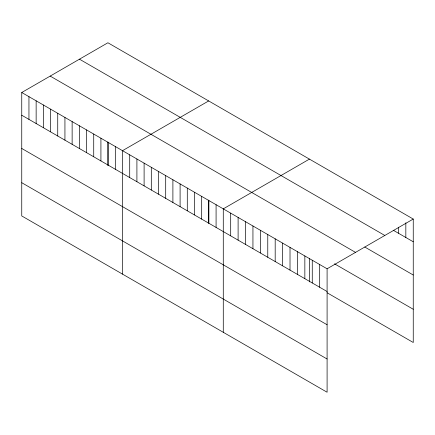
<?xml version="1.0" encoding="UTF-8"?>
<svg xmlns="http://www.w3.org/2000/svg" width="435" height="435" viewBox="0 0 435 435"><rect width="100%" height="100%" fill="white"/><g stroke="black" fill="none" stroke-linecap="round" stroke-linejoin="round"><path stroke-width="0.65" d="M21.75 92.508L327.093 268.797L327.093 392.234L21.75 215.945L21.75 92.508L107.907 42.766L413.25 219.055L413.25 342.492L327.115 292.766M208.669 100.942L122.512 150.679L122.512 274.121M309.432 159.118L223.28 208.854L223.28 332.296M327.093 268.797L413.25 219.055M393.283 230.251L413.25 241.778M79.474 59.182L384.817 235.465M364.764 247.02L413.25 275.012M50.183 76.092L355.525 252.382M334.531 263.811L413.25 309.258M21.75 115.231L327.093 291.521M21.75 148.465L327.093 324.755M21.75 182.711L327.093 359M405.833 222.791L405.833 237.499M398.416 227.2L398.416 233.214M319.681 264.513L319.681 287.236M312.265 260.233L312.265 282.957M309.432 258.27L309.432 281.918M304.848 255.949L304.848 278.677M297.431 251.669L297.431 274.393M290.014 247.39L290.014 270.113M282.603 243.105L282.603 265.834M275.186 238.826L275.186 261.549M267.77 234.547L267.77 257.27M260.353 230.262L260.353 252.991M252.942 225.982L252.942 248.706M245.525 221.703L245.525 244.426M238.108 217.418L238.108 240.142M230.691 213.139L230.691 235.862M216.081 204.7L216.081 227.429M208.882 200.546L208.882 223.269M208.669 200.095L208.669 223.101M201.688 196.392L201.688 219.115M194.488 192.237L194.488 214.961M187.289 188.078L187.289 210.806M180.095 183.923L180.095 206.647M172.896 179.769L172.896 202.492M165.697 175.615L165.697 198.338M158.503 171.461L158.503 194.184M151.304 167.301L151.304 190.03M144.105 163.147L144.105 185.87M136.911 158.992L136.911 181.716M129.712 154.838L129.712 177.562M115.319 146.524L115.319 169.253M108.119 142.37L108.119 165.093M107.907 141.919L107.907 165.566M100.92 138.216L100.92 160.939M93.726 134.062L93.726 156.785M86.527 129.902L86.527 152.631M79.328 125.748L79.328 148.476M72.134 121.593L72.134 144.317M64.935 117.439L64.935 140.162M57.735 113.285L57.735 136.008M50.542 109.125L50.542 131.854M43.342 104.971L43.342 127.694M36.143 100.817L36.143 123.54M28.949 96.662L28.949 119.386"/></g></svg>
